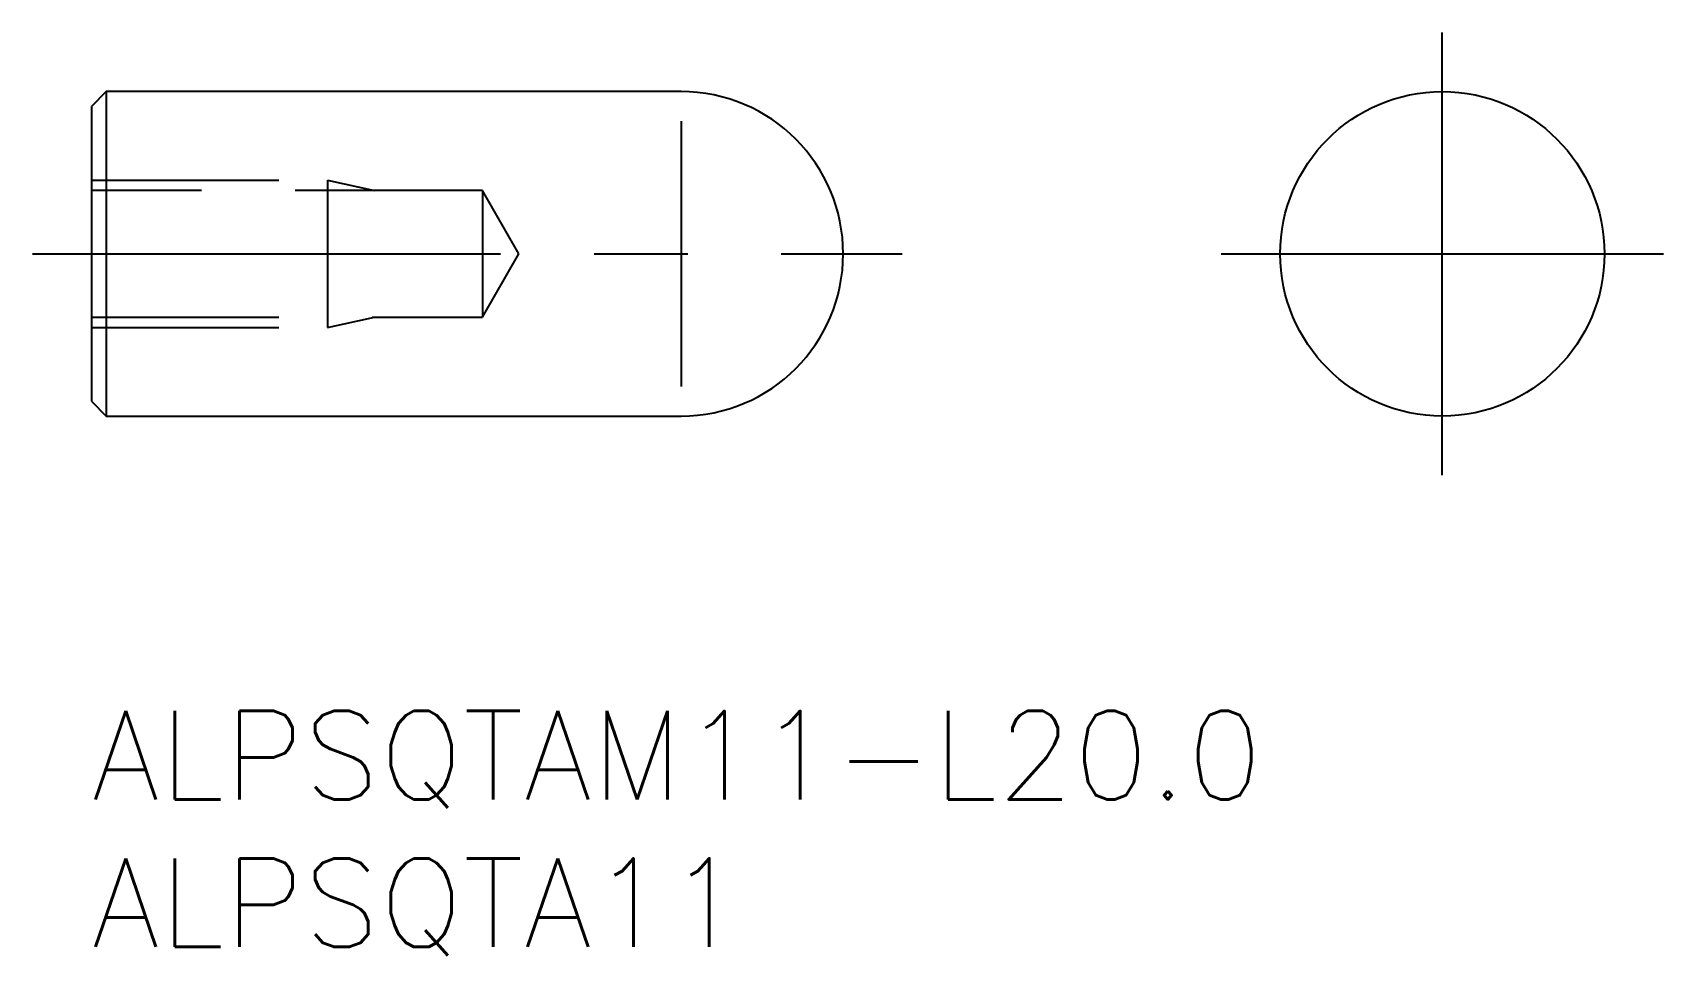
# Model space of a CAD drawing. Extents: x -2 to 53.3, y -8.3 to 23.
import ezdxf

# ---------------------------------------------------------------- set-up
doc = ezdxf.new("R2010")
doc.units = 0
doc.header["$LTSCALE"] = 0.5
doc.linetypes.add('CENTER', pattern=[50.8, 31.75, -6.35, 6.35, -6.35])
doc.linetypes.add('DASHED', pattern=[19.05, 12.7, -6.35])
for name, color, linetype in [('MSM_CENTER', 1, 'CENTER'), ('MSM_CONTINUOUS', 7, 'CONTINUOUS'), ('MSM_DASHED', 4, 'DASHED'), ('MSM_NARROW', 5, 'CONTINUOUS'), ('MSM_PART_NUMBER', 7, 'CONTINUOUS')]:
    doc.layers.add(name, color=color, linetype=linetype)
doc.styles.get("Standard").update_dxf_attribs({"font": 'txt.shx', "height": 3, "bigfont": 'bigfont.shx'})

# ---------------------------------------------------------------- blocks, each defined once
blk = doc.blocks.new('*U12')
at = {"layer": 'MSM_PART_NUMBER'}
blk.add_text('ALPSQTAM11-L20.0', height=3, dxfattribs=at).set_placement((0, -3))
blk = doc.blocks.new('*U13')
at = {"layer": 'MSM_PART_NUMBER'}
blk.add_text('ALPSQTA11', height=3, dxfattribs=at).set_placement((0, -8))

msp = doc.modelspace()

# ---------------------------------------------------------------- linework, layer by layer
at = {"layer": 'MSM_CENTER'}
for p, q in [((45.827, 8), (45.827, 23)), ((-2, 15.5), (27.5, 15.5)), ((38.327, 15.5), (53.327, 15.5))]:
    msp.add_line(p, q, dxfattribs=at)
at = {"layer": 'MSM_CONTINUOUS'}
for p, q in [((0.5, 21), (0, 20.5)), ((0, 20.5), (0, 10.5)), ((20, 21), (0.5, 21)), ((0.5, 21), (0.5, 10)), ((0, 10.5), (0.5, 10)), ((0.5, 10), (20, 10))]:
    msp.add_line(p, q, dxfattribs=at)
msp.add_circle((45.827, 15.5), 5.5, dxfattribs=at)
msp.add_arc((20, 15.5), 5.5, 270, 90, dxfattribs=at)
at = {"layer": 'MSM_DASHED'}
for p, q in [((0, 18), (8, 18)), ((8, 18), (8, 13)), ((8, 18), (9.6, 17.65)), ((13.259, 17.65), (0, 17.65)), ((14.5, 15.5), (13.259, 17.65)), ((13.259, 17.65), (13.259, 13.35)), ((13.259, 13.35), (14.5, 15.5)), ((0, 13.35), (13.259, 13.35)), ((8, 13), (9.6, 13.35)), ((0, 13), (8, 13))]:
    msp.add_line(p, q, dxfattribs=at)
at = {"layer": 'MSM_NARROW'}
msp.add_line((20, 20), (20, 11), dxfattribs=at)

# ---------------------------------------------------------------- block references
at = {"layer": 'MSM_CONTINUOUS'}
for name in ['*U12', '*U13']:
    msp.add_blockref(name, (0, 0), dxfattribs=at)

doc.saveas('drawing.dxf')
